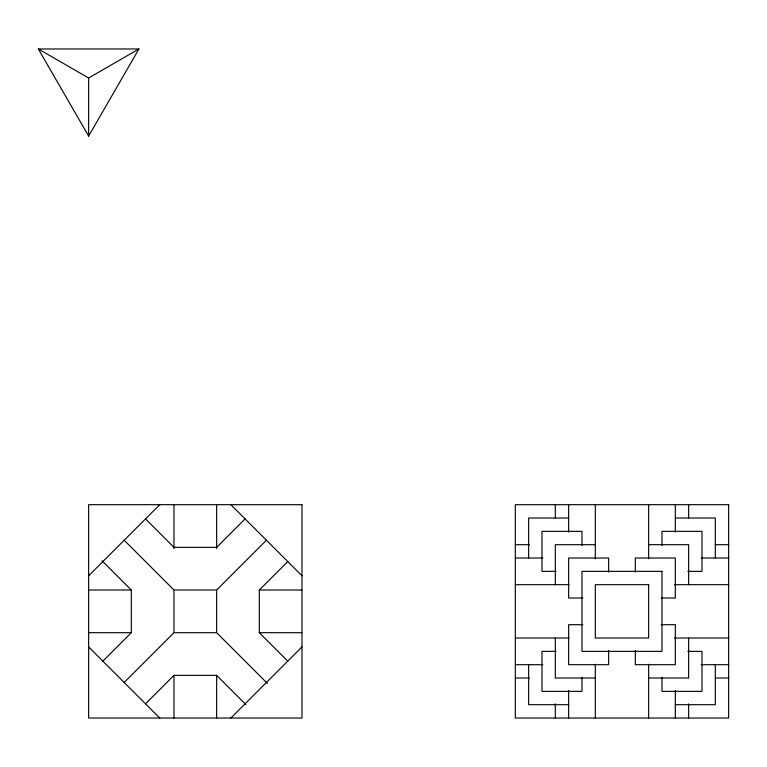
<?xml version="1.0" encoding="UTF-8"?>
<svg xmlns="http://www.w3.org/2000/svg" width="767" height="767" viewBox="0 0 767 767"><rect width="100%" height="100%" fill="white"/><g stroke="black" fill="none" stroke-linecap="round" stroke-linejoin="round"><path stroke-width="1.15" d="M88.636 136.075L138.923 48.973L38.35 48.973L88.636 136.075L88.636 78.004L138.923 48.973M88.636 575.796L159.747 504.686M102.855 661.135L131.301 632.689L131.301 590.024L102.021 560.735M245.085 518.904L216.639 547.35L173.965 547.35L145.529 518.904M124.12 682.534L173.965 632.689L173.965 590.024L124.12 540.169M267.328 683.378L216.639 632.689L216.639 590.024L266.485 540.169M145.529 703.799L173.965 675.353L216.639 675.353L245.919 704.633M287.75 661.135L259.304 632.689L259.304 590.024L287.75 561.578M230.857 718.027L301.977 646.907M568.644 518.022L528.645 518.022L528.645 558.021M675.315 518.022L715.314 518.022L715.314 558.021M515.309 544.685L529.431 544.685M595.317 544.685L555.308 544.685L555.308 584.684M648.652 544.685L688.651 544.685L688.651 584.684M715.314 544.685L728.65 544.685M515.309 558.021L542.768 558.021M701.201 558.021L728.65 558.021M556.094 571.357L541.981 571.357L541.981 531.349L581.98 531.349L581.98 545.471M687.865 571.357L701.987 571.357L701.987 531.349L661.979 531.349L661.979 545.471M515.309 584.684L569.047 584.684M674.529 584.684L728.65 584.684M88.636 590.024L131.301 590.024M173.965 590.024L216.639 590.024M259.304 590.024L301.977 590.024M582.767 598.02L568.644 598.02L568.644 558.021L608.643 558.021L608.643 572.134M661.202 598.02L675.315 598.02L675.315 558.021L635.316 558.021L635.316 572.134M582.767 624.693L568.644 624.693L568.644 664.692L608.643 664.692L608.643 650.569M661.202 624.693L675.315 624.693L675.315 664.692L635.316 664.692L635.316 650.569M88.636 632.689L131.301 632.689M173.965 632.689L216.639 632.689M259.304 632.689L301.977 632.689M515.309 638.019L569.047 638.019M674.529 638.019L728.65 638.019M556.094 651.356L541.981 651.356L541.981 691.355L581.98 691.355L581.98 677.242M687.865 651.356L701.987 651.356L701.987 691.355L661.979 691.355L661.979 677.242M515.309 664.692L542.768 664.692M701.201 664.692L728.65 664.692M515.309 678.018L529.431 678.018M595.317 678.018L555.308 678.018L555.308 638.019M648.652 678.018L688.651 678.018L688.651 638.019M715.314 678.018L728.65 678.018M568.644 704.691L528.645 704.691L528.645 664.692M675.315 704.691L715.314 704.691L715.314 664.692M38.35 48.973L88.636 78.004M230.857 504.686L301.977 575.796M88.636 646.907L159.747 718.027M688.651 504.686L688.651 518.022M688.651 703.905L688.651 718.027M675.315 504.686L675.315 532.135M675.315 690.568L675.315 718.027M648.652 504.686L648.652 558.807M648.652 664.289L648.652 718.027M595.317 504.686L595.317 558.807M595.317 664.289L595.317 718.027M568.644 504.686L568.644 532.135M568.644 690.568L568.644 718.027M555.308 504.686L555.308 518.022M555.308 703.905L555.308 718.027M216.639 504.686L216.639 548.539M216.639 675.353L216.639 718.027M173.965 504.686L173.965 548.539M173.965 675.353L173.965 718.027M301.977 504.686L88.636 504.686L88.636 718.027L301.977 718.027L301.977 504.686M728.65 504.686L515.309 504.686L515.309 718.027L728.65 718.027L728.65 504.686M661.979 571.357L581.98 571.357L581.98 651.356L661.979 651.356L661.979 571.357M648.652 584.684L595.317 584.684L595.317 638.019L648.652 638.019L648.652 584.684"/></g></svg>
